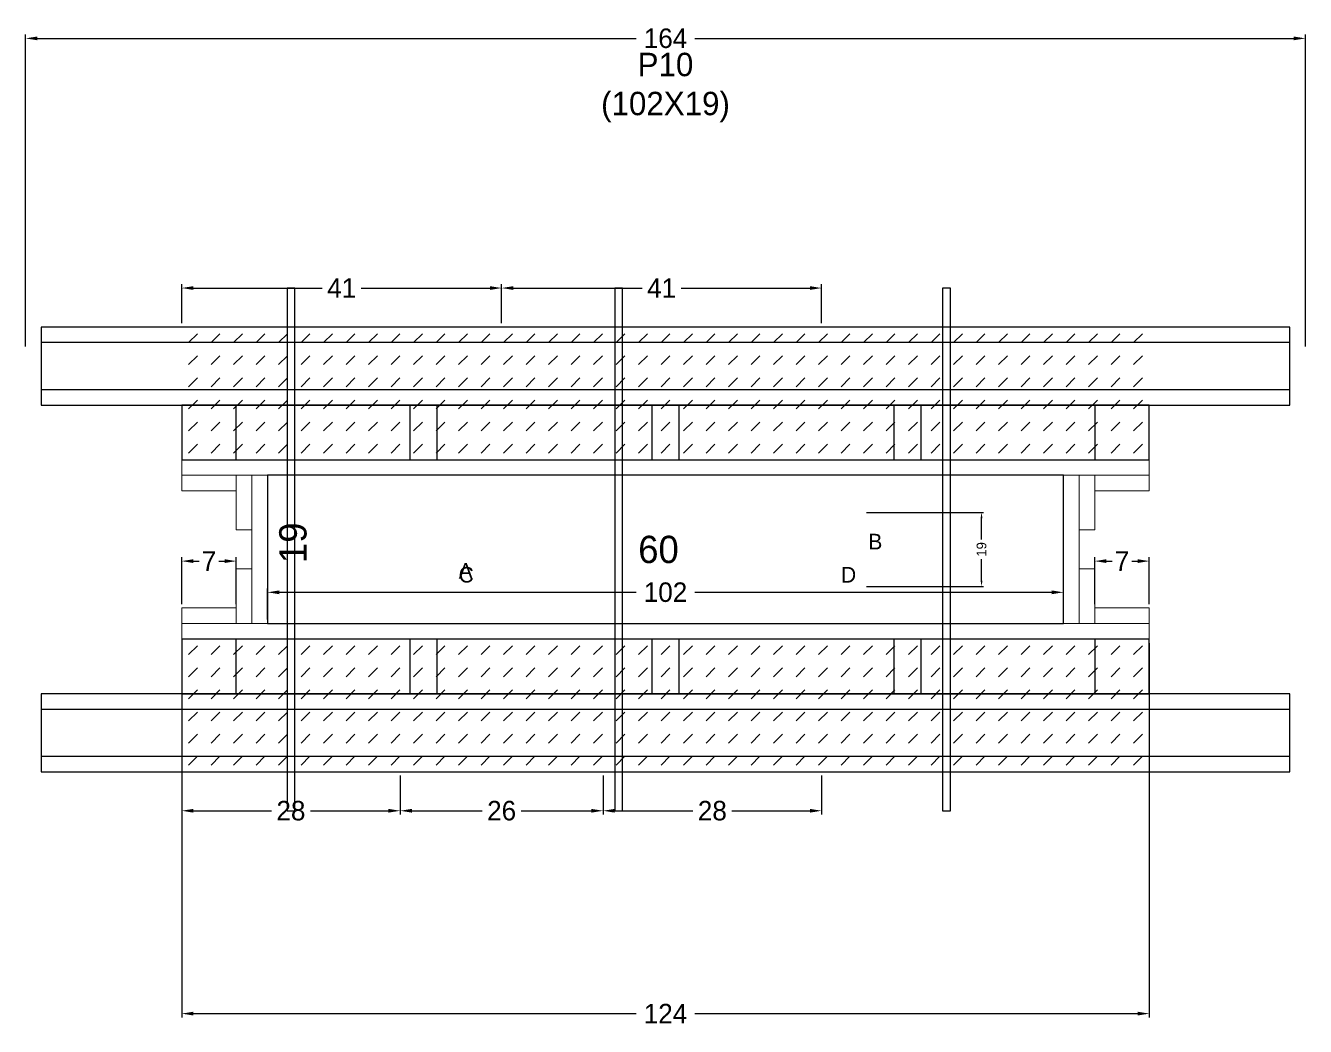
# Model space of a CAD drawing. Header units: centimetres. Extents: x -10500 to 4259, y -421 to 295.
# Drawn here: x -164 to 164, y 17.7 to 274.3 of the extents above; entities that cross this region are included whole.
import ezdxf

# ---------------------------------------------------------------- set-up
doc = ezdxf.new("R2010")
doc.units = ezdxf.units.CM
for name, color, linetype in [('CHAPA', 140, 'Continuous'), ('COTA', 241, 'Continuous'), ('Hachura', 251, 'Continuous'), ('Madeira', 30, 'Continuous'), ('NOMENCLATURA', 7, 'Continuous'), ('Painéis', 200, 'Continuous'), ('Perfil Metálico', 150, 'Continuous'), ('SARRAFO', 251, 'Continuous'), ('TEXTO_GERAL', 7, 'Continuous')]:
    doc.layers.add(name, color=color, linetype=linetype)
doc.dimstyles.new('cotax2', dxfattribs={"dimtxt": 2.5, "dimasz": 1.5, "dimexe": 0.5, "dimexo": 0.5, "dimgap": 0.5, "dimtad": 1, "dimcen": 2.5, "dimazin": 3, "dimtfac": 1, "dimtmove": 0, "dimatfit": 3})

# ---------------------------------------------------------------- blocks, each defined once
blk = doc.blocks.new('_CLOSEDFILLED')
at = {"color": 0, "linetype": 'BYBLOCK'}
blk.add_solid([(-1, 0.16), (0, 0), (-1, -0.16)], dxfattribs=at)
blk = doc.blocks.new('*D14')
for p, q in [((-124, 116), (-124, 20)), ((124, 116), (124, 20)), ((-121, 21), (-7.5, 21)), ((7.5, 21), (121, 21))]:
    blk.add_line(p, q)
at = {"layer": 'Defpoints'}
for p in [(-124, 117), (124, 117), (-124, 21)]:
    blk.add_point(p, dxfattribs=at)
at = {"layer": 'COTA', "xscale": 3, "yscale": 3, "rotation": 180}
blk.add_blockref('_CLOSEDFILLED', (-124, 21), dxfattribs=at)
at = {"layer": 'COTA', "xscale": 3, "yscale": 3}
blk.add_blockref('_CLOSEDFILLED', (124, 21), dxfattribs=at)
at = {"layer": 'COTA', "insert": (0, 21), "char_height": 5, "attachment_point": 5}
blk.add_mtext('124', dxfattribs=at)
blk = doc.blocks.new('*D15')
for p, q in [((-124, 82), (-124, 72)), ((-68, 82), (-68, 72)), ((-121, 73), (-101, 73)), ((-91, 73), (-71, 73))]:
    blk.add_line(p, q)
at = {"layer": 'Defpoints'}
for p in [(-124, 83), (-68, 83), (-124, 73)]:
    blk.add_point(p, dxfattribs=at)
at = {"layer": 'COTA', "xscale": 3, "yscale": 3, "rotation": 180}
blk.add_blockref('_CLOSEDFILLED', (-124, 73), dxfattribs=at)
at = {"layer": 'COTA', "xscale": 3, "yscale": 3}
blk.add_blockref('_CLOSEDFILLED', (-68, 73), dxfattribs=at)
at = {"layer": 'COTA', "insert": (-96, 73), "char_height": 5, "attachment_point": 5}
blk.add_mtext('28', dxfattribs=at)
blk = doc.blocks.new('*D16')
for p, q in [((-68, 82), (-68, 72)), ((-16, 82), (-16, 72)), ((-65, 73), (-47, 73)), ((-37, 73), (-19, 73))]:
    blk.add_line(p, q)
at = {"layer": 'Defpoints'}
for p in [(-68, 83), (-16, 83), (-68, 73)]:
    blk.add_point(p, dxfattribs=at)
at = {"layer": 'COTA', "xscale": 3, "yscale": 3, "rotation": 180}
blk.add_blockref('_CLOSEDFILLED', (-68, 73), dxfattribs=at)
at = {"layer": 'COTA', "xscale": 3, "yscale": 3}
blk.add_blockref('_CLOSEDFILLED', (-16, 73), dxfattribs=at)
at = {"layer": 'COTA', "insert": (-42, 73), "char_height": 5, "attachment_point": 5}
blk.add_mtext('26', dxfattribs=at)
blk = doc.blocks.new('*D17')
for p, q in [((-16, 82), (-16, 72)), ((40, 82), (40, 72)), ((-13, 73), (7, 73)), ((17, 73), (37, 73))]:
    blk.add_line(p, q)
at = {"layer": 'Defpoints'}
for p in [(-16, 83), (40, 83), (-16, 73)]:
    blk.add_point(p, dxfattribs=at)
at = {"layer": 'COTA', "xscale": 3, "yscale": 3, "rotation": 180}
blk.add_blockref('_CLOSEDFILLED', (-16, 73), dxfattribs=at)
at = {"layer": 'COTA', "xscale": 3, "yscale": 3}
blk.add_blockref('_CLOSEDFILLED', (40, 73), dxfattribs=at)
at = {"layer": 'COTA', "insert": (12, 73), "char_height": 5, "attachment_point": 5}
blk.add_mtext('28', dxfattribs=at)
blk = doc.blocks.new('*D18')
for p, q in [((-124, 198), (-124, 208)), ((-121, 207), (-88, 207)), ((-78, 207), (-45, 207)), ((-42, 198), (-42, 208))]:
    blk.add_line(p, q)
at = {"layer": 'Defpoints'}
for p in [(-124, 207), (-124, 197), (-42, 197)]:
    blk.add_point(p, dxfattribs=at)
at = {"layer": 'COTA', "xscale": 3, "yscale": 3, "rotation": 180}
blk.add_blockref('_CLOSEDFILLED', (-124, 207), dxfattribs=at)
at = {"layer": 'COTA', "xscale": 3, "yscale": 3}
blk.add_blockref('_CLOSEDFILLED', (-42, 207), dxfattribs=at)
at = {"layer": 'COTA', "insert": (-83, 207), "char_height": 5, "attachment_point": 5}
blk.add_mtext('41', dxfattribs=at)
blk = doc.blocks.new('*D19')
for p, q in [((-42, 198), (-42, 208)), ((-39, 207), (-6, 207)), ((4, 207), (37, 207)), ((40, 198), (40, 208))]:
    blk.add_line(p, q)
at = {"layer": 'Defpoints'}
for p in [(-42, 207), (-42, 197), (40, 197)]:
    blk.add_point(p, dxfattribs=at)
at = {"layer": 'COTA', "xscale": 3, "yscale": 3, "rotation": 180}
blk.add_blockref('_CLOSEDFILLED', (-42, 207), dxfattribs=at)
at = {"layer": 'COTA', "xscale": 3, "yscale": 3}
blk.add_blockref('_CLOSEDFILLED', (40, 207), dxfattribs=at)
at = {"layer": 'COTA', "insert": (-1, 207), "char_height": 5, "attachment_point": 5}
blk.add_mtext('41', dxfattribs=at)
blk = doc.blocks.new('*D20')
for p, q in [((-102, 122), (-102, 130)), ((-99, 129), (-7.5, 129)), ((7.5, 129), (99, 129)), ((102, 122), (102, 130))]:
    blk.add_line(p, q)
at = {"layer": 'Defpoints'}
for p in [(-102, 129), (-102, 121), (102, 121)]:
    blk.add_point(p, dxfattribs=at)
at = {"layer": 'COTA', "xscale": 3, "yscale": 3, "rotation": 180}
blk.add_blockref('_CLOSEDFILLED', (-102, 129), dxfattribs=at)
at = {"layer": 'COTA', "xscale": 3, "yscale": 3}
blk.add_blockref('_CLOSEDFILLED', (102, 129), dxfattribs=at)
at = {"layer": 'COTA', "insert": (0, 129), "char_height": 5, "attachment_point": 5}
blk.add_mtext('102', dxfattribs=at)
blk = doc.blocks.new('*D21')
for p, q in [((51.5, 149.5), (81.5, 149.5)), ((81, 142.5), (81, 148)), ((81, 132), (81, 137.5)), ((51.5, 130.5), (81.5, 130.5))]:
    blk.add_line(p, q)
at = {"layer": 'Defpoints'}
for p in [(51, 149.5), (51, 130.5), (81, 130.5)]:
    blk.add_point(p, dxfattribs=at)
at = {"layer": 'COTA', "xscale": 1.5, "yscale": 1.5}
for p, rotation in [((81, 149.5), 90), ((81, 130.5), 270)]:
    blk.add_blockref('_CLOSEDFILLED', p, dxfattribs=dict(at, rotation=rotation))
at = {"layer": 'COTA', "insert": (81, 140), "char_height": 2.5, "attachment_point": 5, "rotation": 90}
blk.add_mtext('19', dxfattribs=at)
blk = doc.blocks.new('*D22')
for p, q in [((-124, 126), (-124, 138)), ((-110, 126), (-110, 138)), ((-121, 137), (-119.5, 137)), ((-114.5, 137), (-113, 137))]:
    blk.add_line(p, q)
at = {"layer": 'Defpoints'}
for p in [(-124, 137), (-124, 125), (-110, 125)]:
    blk.add_point(p, dxfattribs=at)
at = {"layer": 'COTA', "xscale": 3, "yscale": 3, "rotation": 180}
blk.add_blockref('_CLOSEDFILLED', (-124, 137), dxfattribs=at)
at = {"layer": 'COTA', "xscale": 3, "yscale": 3}
blk.add_blockref('_CLOSEDFILLED', (-110, 137), dxfattribs=at)
at = {"layer": 'COTA', "insert": (-117, 137), "char_height": 5, "attachment_point": 5}
blk.add_mtext('7', dxfattribs=at)
blk = doc.blocks.new('*D23')
for p, q in [((110, 126), (110, 138)), ((124, 126), (124, 138)), ((113, 137), (114.5, 137)), ((119.5, 137), (121, 137))]:
    blk.add_line(p, q)
at = {"layer": 'Defpoints'}
for p in [(110, 137), (110, 125), (124, 125)]:
    blk.add_point(p, dxfattribs=at)
at = {"layer": 'COTA', "xscale": 3, "yscale": 3, "rotation": 180}
blk.add_blockref('_CLOSEDFILLED', (110, 137), dxfattribs=at)
at = {"layer": 'COTA', "xscale": 3, "yscale": 3}
blk.add_blockref('_CLOSEDFILLED', (124, 137), dxfattribs=at)
at = {"layer": 'COTA', "insert": (117, 137), "char_height": 5, "attachment_point": 5}
blk.add_mtext('7', dxfattribs=at)
blk = doc.blocks.new('*D24')
for p, q in [((-164, 192), (-164, 272)), ((-161, 271), (-7.5, 271)), ((7.5, 271), (161, 271)), ((164, 192), (164, 272))]:
    blk.add_line(p, q)
at = {"layer": 'Defpoints'}
for p in [(-164, 271), (-164, 191), (164, 191)]:
    blk.add_point(p, dxfattribs=at)
at = {"layer": 'cota', "xscale": 3, "yscale": 3, "rotation": 180}
blk.add_blockref('_CLOSEDFILLED', (-164, 271), dxfattribs=at)
at = {"layer": 'cota', "xscale": 3, "yscale": 3}
blk.add_blockref('_CLOSEDFILLED', (164, 271), dxfattribs=at)
at = {"layer": 'cota', "insert": (0, 271), "char_height": 5, "attachment_point": 5}
blk.add_mtext('164', dxfattribs=at)

msp = doc.modelspace()

# ---------------------------------------------------------------- linework, layer by layer
at = {"layer": 'CHAPA', "lineweight": 18}
for points in [[(-124, 159), (124, 159), (124, 163), (-124, 163)], [(-124, 159), (124, 159), (124, 163), (-124, 163)], [(-106, 121), (-102, 121), (-102, 159), (-106, 159)], [(-106, 121), (-102, 121), (-102, 159), (-106, 159)], [(102, 121), (106, 121), (106, 159), (102, 159)], [(102, 121), (106, 121), (106, 159), (102, 159)], [(-124, 117), (124, 117), (124, 121), (-124, 121)], [(-124, 117), (124, 117), (124, 121), (-124, 121)]]:
    msp.add_lwpolyline(points, close=True, dxfattribs=at)
at = {"layer": 'Hachura'}
for p, q in [((-122.25, 193.033), (-119.983, 195.3)), ((-116.482, 193.033), (-114.216, 195.3)), ((-110.715, 193.033), (-108.448, 195.3)), ((-104.947, 193.033), (-102.681, 195.3)), ((-99.18, 193.033), (-96.913, 195.3)), ((-93.412, 193.033), (-91.146, 195.3)), ((-87.645, 193.033), (-85.378, 195.3)), ((-81.878, 193.033), (-79.611, 195.3)), ((-76.11, 193.033), (-73.843, 195.3)), ((-70.343, 193.033), (-68.076, 195.3)), ((-64.575, 193.033), (-62.309, 195.3)), ((-58.808, 193.033), (-56.541, 195.3)), ((-53.04, 193.033), (-50.774, 195.3)), ((-47.273, 193.033), (-45.006, 195.3)), ((-41.505, 193.033), (-39.239, 195.3)), ((-35.738, 193.033), (-33.471, 195.3)), ((-29.971, 193.033), (-27.704, 195.3)), ((-24.203, 193.033), (-21.936, 195.3)), ((-18.436, 193.033), (-16.169, 195.3)), ((-12.668, 193.033), (-10.402, 195.3)), ((-6.901, 193.033), (-4.634, 195.3)), ((-1.133, 193.033), (1.133, 195.3)), ((4.634, 193.033), (6.901, 195.3)), ((10.402, 193.033), (12.668, 195.3)), ((16.169, 193.033), (18.436, 195.3)), ((21.936, 193.033), (24.203, 195.3)), ((27.704, 193.033), (29.971, 195.3)), ((33.471, 193.033), (35.738, 195.3)), ((39.239, 193.033), (41.505, 195.3)), ((45.006, 193.033), (47.273, 195.3)), ((50.774, 193.033), (53.04, 195.3)), ((56.541, 193.033), (58.808, 195.3)), ((62.309, 193.033), (64.575, 195.3)), ((68.076, 193.033), (70.343, 195.3)), ((73.843, 193.033), (76.11, 195.3)), ((79.611, 193.033), (81.878, 195.3)), ((85.378, 193.033), (87.645, 195.3)), ((91.146, 193.033), (93.412, 195.3)), ((96.913, 193.033), (99.18, 195.3)), ((102.681, 193.033), (104.947, 195.3)), ((108.448, 193.033), (110.715, 195.3)), ((114.216, 193.033), (116.482, 195.3)), ((119.983, 193.033), (122.25, 195.3)), ((-122.25, 187.367), (-119.983, 189.633)), ((-116.482, 187.367), (-114.216, 189.633)), ((-110.715, 187.367), (-108.448, 189.633)), ((-104.947, 187.367), (-102.681, 189.633)), ((-99.18, 187.367), (-96.913, 189.633)), ((-93.412, 187.367), (-91.146, 189.633)), ((-87.645, 187.367), (-85.378, 189.633)), ((-81.878, 187.367), (-79.611, 189.633)), ((-76.11, 187.367), (-73.843, 189.633)), ((-70.343, 187.367), (-68.076, 189.633)), ((-64.575, 187.367), (-62.309, 189.633)), ((-58.808, 187.367), (-56.541, 189.633)), ((-53.04, 187.367), (-50.774, 189.633)), ((-47.273, 187.367), (-45.006, 189.633)), ((-41.505, 187.367), (-39.239, 189.633)), ((-35.738, 187.367), (-33.471, 189.633)), ((-29.971, 187.367), (-27.704, 189.633)), ((-24.203, 187.367), (-21.936, 189.633)), ((-18.436, 187.367), (-16.169, 189.633)), ((-12.668, 187.367), (-10.402, 189.633)), ((-6.901, 187.367), (-4.634, 189.633)), ((-1.133, 187.367), (1.133, 189.633)), ((4.634, 187.367), (6.901, 189.633)), ((10.402, 187.367), (12.668, 189.633)), ((16.169, 187.367), (18.436, 189.633)), ((21.936, 187.367), (24.203, 189.633)), ((27.704, 187.367), (29.971, 189.633)), ((33.471, 187.367), (35.738, 189.633)), ((39.239, 187.367), (41.505, 189.633)), ((45.006, 187.367), (47.273, 189.633)), ((50.774, 187.367), (53.04, 189.633)), ((56.541, 187.367), (58.808, 189.633)), ((62.309, 187.367), (64.575, 189.633)), ((68.076, 187.367), (70.343, 189.633)), ((73.843, 187.367), (76.11, 189.633)), ((79.611, 187.367), (81.878, 189.633)), ((85.378, 187.367), (87.645, 189.633)), ((91.146, 187.367), (93.412, 189.633)), ((96.913, 187.367), (99.18, 189.633)), ((102.681, 187.367), (104.947, 189.633)), ((108.448, 187.367), (110.715, 189.633)), ((114.216, 187.367), (116.482, 189.633)), ((119.983, 187.367), (122.25, 189.633)), ((-122.25, 181.7), (-119.983, 183.967)), ((-116.482, 181.7), (-114.216, 183.967)), ((-110.715, 181.7), (-108.448, 183.967)), ((-104.947, 181.7), (-102.681, 183.967)), ((-99.18, 181.7), (-96.913, 183.967)), ((-93.412, 181.7), (-91.146, 183.967)), ((-87.645, 181.7), (-85.378, 183.967)), ((-81.878, 181.7), (-79.611, 183.967)), ((-76.11, 181.7), (-73.843, 183.967)), ((-70.343, 181.7), (-68.076, 183.967)), ((-64.575, 181.7), (-62.309, 183.967)), ((-58.808, 181.7), (-56.541, 183.967)), ((-53.04, 181.7), (-50.774, 183.967)), ((-47.273, 181.7), (-45.006, 183.967)), ((-41.505, 181.7), (-39.239, 183.967)), ((-35.738, 181.7), (-33.471, 183.967)), ((-29.971, 181.7), (-27.704, 183.967)), ((-24.203, 181.7), (-21.936, 183.967)), ((-18.436, 181.7), (-16.169, 183.967)), ((-12.668, 181.7), (-10.402, 183.967)), ((-6.901, 181.7), (-4.634, 183.967)), ((-1.133, 181.7), (1.133, 183.967)), ((4.634, 181.7), (6.901, 183.967)), ((10.402, 181.7), (12.668, 183.967)), ((16.169, 181.7), (18.436, 183.967)), ((21.936, 181.7), (24.203, 183.967)), ((27.704, 181.7), (29.971, 183.967)), ((33.471, 181.7), (35.738, 183.967)), ((39.239, 181.7), (41.505, 183.967)), ((45.006, 181.7), (47.273, 183.967)), ((50.774, 181.7), (53.04, 183.967)), ((56.541, 181.7), (58.808, 183.967)), ((62.309, 181.7), (64.575, 183.967)), ((68.076, 181.7), (70.343, 183.967)), ((73.843, 181.7), (76.11, 183.967)), ((79.611, 181.7), (81.878, 183.967)), ((85.378, 181.7), (87.645, 183.967)), ((91.146, 181.7), (93.412, 183.967)), ((96.913, 181.7), (99.18, 183.967)), ((102.681, 181.7), (104.947, 183.967)), ((108.448, 181.7), (110.715, 183.967)), ((114.216, 181.7), (116.482, 183.967)), ((119.983, 181.7), (122.25, 183.967)), ((-122.25, 176.033), (-119.983, 178.3)), ((-116.482, 176.033), (-114.216, 178.3)), ((-110.715, 176.033), (-108.448, 178.3)), ((-104.947, 176.033), (-102.681, 178.3)), ((-99.18, 176.033), (-96.913, 178.3)), ((-93.412, 176.033), (-91.146, 178.3)), ((-87.645, 176.033), (-85.378, 178.3)), ((-81.878, 176.033), (-79.611, 178.3)), ((-76.11, 176.033), (-73.843, 178.3)), ((-70.343, 176.033), (-68.076, 178.3)), ((-64.575, 176.033), (-62.309, 178.3)), ((-58.808, 176.033), (-56.541, 178.3)), ((-53.04, 176.033), (-50.774, 178.3)), ((-47.273, 176.033), (-45.006, 178.3)), ((-41.505, 176.033), (-39.239, 178.3)), ((-35.738, 176.033), (-33.471, 178.3)), ((-29.971, 176.033), (-27.704, 178.3)), ((-24.203, 176.033), (-21.936, 178.3)), ((-18.436, 176.033), (-16.169, 178.3)), ((-12.668, 176.033), (-10.402, 178.3)), ((-6.901, 176.033), (-4.634, 178.3)), ((-1.133, 176.033), (1.133, 178.3)), ((4.634, 176.033), (6.901, 178.3)), ((10.402, 176.033), (12.668, 178.3)), ((16.169, 176.033), (18.436, 178.3)), ((21.936, 176.033), (24.203, 178.3)), ((27.704, 176.033), (29.971, 178.3)), ((33.471, 176.033), (35.738, 178.3)), ((39.239, 176.033), (41.505, 178.3)), ((45.006, 176.033), (47.273, 178.3)), ((50.774, 176.033), (53.04, 178.3)), ((56.541, 176.033), (58.808, 178.3)), ((62.309, 176.033), (64.575, 178.3)), ((68.076, 176.033), (70.343, 178.3)), ((73.843, 176.033), (76.11, 178.3)), ((79.611, 176.033), (81.878, 178.3)), ((85.378, 176.033), (87.645, 178.3)), ((91.146, 176.033), (93.412, 178.3)), ((96.913, 176.033), (99.18, 178.3)), ((102.681, 176.033), (104.947, 178.3)), ((108.448, 176.033), (110.715, 178.3)), ((114.216, 176.033), (116.482, 178.3)), ((119.983, 176.033), (122.25, 178.3)), ((-122.25, 170.367), (-119.983, 172.633)), ((-116.482, 170.367), (-114.216, 172.633)), ((-110.715, 170.367), (-108.448, 172.633)), ((-104.947, 170.367), (-102.681, 172.633)), ((-99.18, 170.367), (-96.913, 172.633)), ((-93.412, 170.367), (-91.146, 172.633)), ((-87.645, 170.367), (-85.378, 172.633)), ((-81.878, 170.367), (-79.611, 172.633)), ((-76.11, 170.367), (-73.843, 172.633)), ((-70.343, 170.367), (-68.076, 172.633)), ((-64.575, 170.367), (-62.309, 172.633)), ((-58.808, 170.367), (-56.541, 172.633)), ((-53.04, 170.367), (-50.774, 172.633)), ((-47.273, 170.367), (-45.006, 172.633)), ((-41.505, 170.367), (-39.239, 172.633)), ((-35.738, 170.367), (-33.471, 172.633)), ((-29.971, 170.367), (-27.704, 172.633)), ((-24.203, 170.367), (-21.936, 172.633)), ((-18.436, 170.367), (-16.169, 172.633)), ((-12.668, 170.367), (-10.402, 172.633)), ((-6.901, 170.367), (-4.634, 172.633)), ((-1.133, 170.367), (1.133, 172.633)), ((4.634, 170.367), (6.901, 172.633)), ((10.402, 170.367), (12.668, 172.633)), ((16.169, 170.367), (18.436, 172.633)), ((21.936, 170.367), (24.203, 172.633)), ((27.704, 170.367), (29.971, 172.633)), ((33.471, 170.367), (35.738, 172.633)), ((39.239, 170.367), (41.505, 172.633)), ((45.006, 170.367), (47.273, 172.633)), ((50.774, 170.367), (53.04, 172.633)), ((56.541, 170.367), (58.808, 172.633)), ((62.309, 170.367), (64.575, 172.633)), ((68.076, 170.367), (70.343, 172.633)), ((73.843, 170.367), (76.11, 172.633)), ((79.611, 170.367), (81.878, 172.633)), ((85.378, 170.367), (87.645, 172.633)), ((91.146, 170.367), (93.412, 172.633)), ((96.913, 170.367), (99.18, 172.633)), ((102.681, 170.367), (104.947, 172.633)), ((108.448, 170.367), (110.715, 172.633)), ((114.216, 170.367), (116.482, 172.633)), ((119.983, 170.367), (122.25, 172.633)), ((-122.25, 164.7), (-119.983, 166.967)), ((-116.482, 164.7), (-114.216, 166.967)), ((-110.715, 164.7), (-108.448, 166.967)), ((-104.947, 164.7), (-102.681, 166.967)), ((-99.18, 164.7), (-96.913, 166.967)), ((-93.412, 164.7), (-91.146, 166.967)), ((-87.645, 164.7), (-85.378, 166.967)), ((-81.878, 164.7), (-79.611, 166.967)), ((-76.11, 164.7), (-73.843, 166.967)), ((-70.343, 164.7), (-68.076, 166.967)), ((-64.575, 164.7), (-62.309, 166.967)), ((-58.808, 164.7), (-56.541, 166.967)), ((-53.04, 164.7), (-50.774, 166.967)), ((-47.273, 164.7), (-45.006, 166.967)), ((-41.505, 164.7), (-39.239, 166.967)), ((-35.738, 164.7), (-33.471, 166.967)), ((-29.971, 164.7), (-27.704, 166.967)), ((-24.203, 164.7), (-21.936, 166.967)), ((-18.436, 164.7), (-16.169, 166.967)), ((-12.668, 164.7), (-10.402, 166.967)), ((-6.901, 164.7), (-4.634, 166.967)), ((-1.133, 164.7), (1.133, 166.967)), ((4.634, 164.7), (6.901, 166.967)), ((10.402, 164.7), (12.668, 166.967)), ((16.169, 164.7), (18.436, 166.967)), ((21.936, 164.7), (24.203, 166.967)), ((27.704, 164.7), (29.971, 166.967)), ((33.471, 164.7), (35.738, 166.967)), ((39.239, 164.7), (41.505, 166.967)), ((45.006, 164.7), (47.273, 166.967)), ((50.774, 164.7), (53.04, 166.967)), ((56.541, 164.7), (58.808, 166.967)), ((62.309, 164.7), (64.575, 166.967)), ((68.076, 164.7), (70.343, 166.967)), ((73.843, 164.7), (76.11, 166.967)), ((79.611, 164.7), (81.878, 166.967)), ((85.378, 164.7), (87.645, 166.967)), ((91.146, 164.7), (93.412, 166.967)), ((96.913, 164.7), (99.18, 166.967)), ((102.681, 164.7), (104.947, 166.967)), ((108.448, 164.7), (110.715, 166.967)), ((114.216, 164.7), (116.482, 166.967)), ((119.983, 164.7), (122.25, 166.967)), ((-122.25, 113.033), (-119.983, 115.3)), ((-116.482, 113.033), (-114.216, 115.3)), ((-110.715, 113.033), (-108.448, 115.3)), ((-104.947, 113.033), (-102.681, 115.3)), ((-99.18, 113.033), (-96.913, 115.3)), ((-93.412, 113.033), (-91.146, 115.3)), ((-87.645, 113.033), (-85.378, 115.3)), ((-81.878, 113.033), (-79.611, 115.3)), ((-76.11, 113.033), (-73.843, 115.3)), ((-70.343, 113.033), (-68.076, 115.3)), ((-64.575, 113.033), (-62.309, 115.3)), ((-58.808, 113.033), (-56.541, 115.3)), ((-53.04, 113.033), (-50.774, 115.3)), ((-47.273, 113.033), (-45.006, 115.3)), ((-41.505, 113.033), (-39.239, 115.3)), ((-35.738, 113.033), (-33.471, 115.3)), ((-29.971, 113.033), (-27.704, 115.3)), ((-24.203, 113.033), (-21.936, 115.3)), ((-18.436, 113.033), (-16.169, 115.3)), ((-12.668, 113.033), (-10.402, 115.3)), ((-6.901, 113.033), (-4.634, 115.3)), ((-1.133, 113.033), (1.133, 115.3)), ((4.634, 113.033), (6.901, 115.3)), ((10.402, 113.033), (12.668, 115.3)), ((16.169, 113.033), (18.436, 115.3)), ((21.936, 113.033), (24.203, 115.3)), ((27.704, 113.033), (29.971, 115.3)), ((33.471, 113.033), (35.738, 115.3)), ((39.239, 113.033), (41.505, 115.3)), ((45.006, 113.033), (47.273, 115.3)), ((50.774, 113.033), (53.04, 115.3)), ((56.541, 113.033), (58.808, 115.3)), ((62.309, 113.033), (64.575, 115.3)), ((68.076, 113.033), (70.343, 115.3)), ((73.843, 113.033), (76.11, 115.3)), ((79.611, 113.033), (81.878, 115.3)), ((85.378, 113.033), (87.645, 115.3)), ((91.146, 113.033), (93.412, 115.3)), ((96.913, 113.033), (99.18, 115.3)), ((102.681, 113.033), (104.947, 115.3)), ((108.448, 113.033), (110.715, 115.3)), ((114.216, 113.033), (116.482, 115.3)), ((119.983, 113.033), (122.25, 115.3)), ((-122.25, 107.367), (-119.983, 109.633)), ((-116.482, 107.367), (-114.216, 109.633)), ((-110.715, 107.367), (-108.448, 109.633)), ((-104.947, 107.367), (-102.681, 109.633)), ((-99.18, 107.367), (-96.913, 109.633)), ((-93.412, 107.367), (-91.146, 109.633)), ((-87.645, 107.367), (-85.378, 109.633)), ((-81.878, 107.367), (-79.611, 109.633)), ((-76.11, 107.367), (-73.843, 109.633)), ((-70.343, 107.367), (-68.076, 109.633)), ((-64.575, 107.367), (-62.309, 109.633)), ((-58.808, 107.367), (-56.541, 109.633)), ((-53.04, 107.367), (-50.774, 109.633)), ((-47.273, 107.367), (-45.006, 109.633)), ((-41.505, 107.367), (-39.239, 109.633)), ((-35.738, 107.367), (-33.471, 109.633)), ((-29.971, 107.367), (-27.704, 109.633)), ((-24.203, 107.367), (-21.936, 109.633)), ((-18.436, 107.367), (-16.169, 109.633)), ((-12.668, 107.367), (-10.402, 109.633)), ((-6.901, 107.367), (-4.634, 109.633)), ((-1.133, 107.367), (1.133, 109.633)), ((4.634, 107.367), (6.901, 109.633)), ((10.402, 107.367), (12.668, 109.633)), ((16.169, 107.367), (18.436, 109.633)), ((21.936, 107.367), (24.203, 109.633)), ((27.704, 107.367), (29.971, 109.633)), ((33.471, 107.367), (35.738, 109.633)), ((39.239, 107.367), (41.505, 109.633)), ((45.006, 107.367), (47.273, 109.633)), ((50.774, 107.367), (53.04, 109.633)), ((56.541, 107.367), (58.808, 109.633)), ((62.309, 107.367), (64.575, 109.633)), ((68.076, 107.367), (70.343, 109.633)), ((73.843, 107.367), (76.11, 109.633)), ((79.611, 107.367), (81.878, 109.633)), ((85.378, 107.367), (87.645, 109.633)), ((91.146, 107.367), (93.412, 109.633)), ((96.913, 107.367), (99.18, 109.633)), ((102.681, 107.367), (104.947, 109.633)), ((108.448, 107.367), (110.715, 109.633)), ((114.216, 107.367), (116.482, 109.633)), ((119.983, 107.367), (122.25, 109.633)), ((-122.25, 101.7), (-119.983, 103.967)), ((-116.482, 101.7), (-114.216, 103.967)), ((-110.715, 101.7), (-108.448, 103.967)), ((-104.947, 101.7), (-102.681, 103.967)), ((-99.18, 101.7), (-96.913, 103.967)), ((-93.412, 101.7), (-91.146, 103.967)), ((-87.645, 101.7), (-85.378, 103.967)), ((-81.878, 101.7), (-79.611, 103.967)), ((-76.11, 101.7), (-73.843, 103.967)), ((-70.343, 101.7), (-68.076, 103.967)), ((-64.575, 101.7), (-62.309, 103.967)), ((-58.808, 101.7), (-56.541, 103.967)), ((-53.04, 101.7), (-50.774, 103.967)), ((-47.273, 101.7), (-45.006, 103.967)), ((-41.505, 101.7), (-39.239, 103.967)), ((-35.738, 101.7), (-33.471, 103.967)), ((-29.971, 101.7), (-27.704, 103.967)), ((-24.203, 101.7), (-21.936, 103.967)), ((-18.436, 101.7), (-16.169, 103.967)), ((-12.668, 101.7), (-10.402, 103.967)), ((-6.901, 101.7), (-4.634, 103.967)), ((-1.133, 101.7), (1.133, 103.967)), ((4.634, 101.7), (6.901, 103.967)), ((10.402, 101.7), (12.668, 103.967)), ((16.169, 101.7), (18.436, 103.967)), ((21.936, 101.7), (24.203, 103.967)), ((27.704, 101.7), (29.971, 103.967)), ((33.471, 101.7), (35.738, 103.967)), ((39.239, 101.7), (41.505, 103.967)), ((45.006, 101.7), (47.273, 103.967)), ((50.774, 101.7), (53.04, 103.967)), ((56.541, 101.7), (58.808, 103.967)), ((62.309, 101.7), (64.575, 103.967)), ((68.076, 101.7), (70.343, 103.967)), ((73.843, 101.7), (76.11, 103.967)), ((79.611, 101.7), (81.878, 103.967)), ((85.378, 101.7), (87.645, 103.967)), ((91.146, 101.7), (93.412, 103.967)), ((96.913, 101.7), (99.18, 103.967)), ((102.681, 101.7), (104.947, 103.967)), ((108.448, 101.7), (110.715, 103.967)), ((114.216, 101.7), (116.482, 103.967)), ((119.983, 101.7), (122.25, 103.967)), ((-122.25, 96.033), (-119.983, 98.3)), ((-116.482, 96.033), (-114.216, 98.3)), ((-110.715, 96.033), (-108.448, 98.3)), ((-104.947, 96.033), (-102.681, 98.3)), ((-99.18, 96.033), (-96.913, 98.3)), ((-93.412, 96.033), (-91.146, 98.3)), ((-87.645, 96.033), (-85.378, 98.3)), ((-81.878, 96.033), (-79.611, 98.3)), ((-76.11, 96.033), (-73.843, 98.3)), ((-70.343, 96.033), (-68.076, 98.3)), ((-64.575, 96.033), (-62.309, 98.3)), ((-58.808, 96.033), (-56.541, 98.3)), ((-53.04, 96.033), (-50.774, 98.3)), ((-47.273, 96.033), (-45.006, 98.3)), ((-41.505, 96.033), (-39.239, 98.3)), ((-35.738, 96.033), (-33.471, 98.3)), ((-29.971, 96.033), (-27.704, 98.3)), ((-24.203, 96.033), (-21.936, 98.3)), ((-18.436, 96.033), (-16.169, 98.3)), ((-12.668, 96.033), (-10.402, 98.3)), ((-6.901, 96.033), (-4.634, 98.3)), ((-1.133, 96.033), (1.133, 98.3)), ((4.634, 96.033), (6.901, 98.3)), ((10.402, 96.033), (12.668, 98.3)), ((16.169, 96.033), (18.436, 98.3)), ((21.936, 96.033), (24.203, 98.3)), ((27.704, 96.033), (29.971, 98.3)), ((33.471, 96.033), (35.738, 98.3)), ((39.239, 96.033), (41.505, 98.3)), ((45.006, 96.033), (47.273, 98.3)), ((50.774, 96.033), (53.04, 98.3)), ((56.541, 96.033), (58.808, 98.3)), ((62.309, 96.033), (64.575, 98.3)), ((68.076, 96.033), (70.343, 98.3)), ((73.843, 96.033), (76.11, 98.3)), ((79.611, 96.033), (81.878, 98.3)), ((85.378, 96.033), (87.645, 98.3)), ((91.146, 96.033), (93.412, 98.3)), ((96.913, 96.033), (99.18, 98.3)), ((102.681, 96.033), (104.947, 98.3)), ((108.448, 96.033), (110.715, 98.3)), ((114.216, 96.033), (116.482, 98.3)), ((119.983, 96.033), (122.25, 98.3)), ((-122.25, 90.367), (-119.983, 92.633)), ((-116.482, 90.367), (-114.216, 92.633)), ((-110.715, 90.367), (-108.448, 92.633)), ((-104.947, 90.367), (-102.681, 92.633)), ((-99.18, 90.367), (-96.913, 92.633)), ((-93.412, 90.367), (-91.146, 92.633)), ((-87.645, 90.367), (-85.378, 92.633)), ((-81.878, 90.367), (-79.611, 92.633)), ((-76.11, 90.367), (-73.843, 92.633)), ((-70.343, 90.367), (-68.076, 92.633)), ((-64.575, 90.367), (-62.309, 92.633)), ((-58.808, 90.367), (-56.541, 92.633)), ((-53.04, 90.367), (-50.774, 92.633)), ((-47.273, 90.367), (-45.006, 92.633)), ((-41.505, 90.367), (-39.239, 92.633)), ((-35.738, 90.367), (-33.471, 92.633)), ((-29.971, 90.367), (-27.704, 92.633)), ((-24.203, 90.367), (-21.936, 92.633)), ((-18.436, 90.367), (-16.169, 92.633)), ((-12.668, 90.367), (-10.402, 92.633)), ((-6.901, 90.367), (-4.634, 92.633)), ((-1.133, 90.367), (1.133, 92.633)), ((4.634, 90.367), (6.901, 92.633)), ((10.402, 90.367), (12.668, 92.633)), ((16.169, 90.367), (18.436, 92.633)), ((21.936, 90.367), (24.203, 92.633)), ((27.704, 90.367), (29.971, 92.633)), ((33.471, 90.367), (35.738, 92.633)), ((39.239, 90.367), (41.505, 92.633)), ((45.006, 90.367), (47.273, 92.633)), ((50.774, 90.367), (53.04, 92.633)), ((56.541, 90.367), (58.808, 92.633)), ((62.309, 90.367), (64.575, 92.633)), ((68.076, 90.367), (70.343, 92.633)), ((73.843, 90.367), (76.11, 92.633)), ((79.611, 90.367), (81.878, 92.633)), ((85.378, 90.367), (87.645, 92.633)), ((91.146, 90.367), (93.412, 92.633)), ((96.913, 90.367), (99.18, 92.633)), ((102.681, 90.367), (104.947, 92.633)), ((108.448, 90.367), (110.715, 92.633)), ((114.216, 90.367), (116.482, 92.633)), ((119.983, 90.367), (122.25, 92.633)), ((-122.25, 84.7), (-119.983, 86.967)), ((-116.482, 84.7), (-114.216, 86.967)), ((-110.715, 84.7), (-108.448, 86.967)), ((-104.947, 84.7), (-102.681, 86.967)), ((-99.18, 84.7), (-96.913, 86.967)), ((-93.412, 84.7), (-91.146, 86.967)), ((-87.645, 84.7), (-85.378, 86.967)), ((-81.878, 84.7), (-79.611, 86.967)), ((-76.11, 84.7), (-73.843, 86.967)), ((-70.343, 84.7), (-68.076, 86.967)), ((-64.575, 84.7), (-62.309, 86.967)), ((-58.808, 84.7), (-56.541, 86.967)), ((-53.04, 84.7), (-50.774, 86.967)), ((-47.273, 84.7), (-45.006, 86.967)), ((-41.505, 84.7), (-39.239, 86.967)), ((-35.738, 84.7), (-33.471, 86.967)), ((-29.971, 84.7), (-27.704, 86.967)), ((-24.203, 84.7), (-21.936, 86.967)), ((-18.436, 84.7), (-16.169, 86.967)), ((-12.668, 84.7), (-10.402, 86.967)), ((-6.901, 84.7), (-4.634, 86.967)), ((-1.133, 84.7), (1.133, 86.967)), ((4.634, 84.7), (6.901, 86.967)), ((10.402, 84.7), (12.668, 86.967)), ((16.169, 84.7), (18.436, 86.967)), ((21.936, 84.7), (24.203, 86.967)), ((27.704, 84.7), (29.971, 86.967)), ((33.471, 84.7), (35.738, 86.967)), ((39.239, 84.7), (41.505, 86.967)), ((45.006, 84.7), (47.273, 86.967)), ((50.774, 84.7), (53.04, 86.967)), ((56.541, 84.7), (58.808, 86.967)), ((62.309, 84.7), (64.575, 86.967)), ((68.076, 84.7), (70.343, 86.967)), ((73.843, 84.7), (76.11, 86.967)), ((79.611, 84.7), (81.878, 86.967)), ((85.378, 84.7), (87.645, 86.967)), ((91.146, 84.7), (93.412, 86.967)), ((96.913, 84.7), (99.18, 86.967)), ((102.681, 84.7), (104.947, 86.967)), ((108.448, 84.7), (110.715, 86.967)), ((114.216, 84.7), (116.482, 86.967)), ((119.983, 84.7), (122.25, 86.967))]:
    msp.add_line(p, q, dxfattribs=at)
for points in [[(-97, 73), (-95, 73), (-95, 207), (-97, 207)], [(-13, 73), (-11, 73), (-11, 207), (-13, 207)], [(71, 73), (73, 73), (73, 207), (71, 207)]]:
    msp.add_lwpolyline(points, close=True, dxfattribs=at)
at = {"layer": 'Madeira', "color": 126}
for points in [[(-124, 163), (124, 163), (124, 177), (-124, 177)], [(-124, 163), (-110, 163), (-110, 177), (-124, 177)], [(-65.5, 163), (-58.5, 163), (-58.5, 177), (-65.5, 177)], [(-3.5, 163), (3.5, 163), (3.5, 177), (-3.5, 177)], [(58.5, 163), (65.5, 163), (65.5, 177), (58.5, 177)], [(110, 163), (124, 163), (124, 177), (110, 177)], [(-124, 103), (124, 103), (124, 117), (-124, 117)], [(-124, 103), (-110, 103), (-110, 117), (-124, 117)], [(-65.5, 103), (-58.5, 103), (-58.5, 117), (-65.5, 117)], [(-3.5, 103), (3.5, 103), (3.5, 117), (-3.5, 117)], [(58.5, 103), (65.5, 103), (65.5, 117), (58.5, 117)], [(110, 103), (124, 103), (124, 117), (110, 117)]]:
    msp.add_lwpolyline(points, close=True, dxfattribs=at)
at = {"layer": 'Painéis'}
msp.add_lwpolyline([(-102, 121), (102, 121), (102, 159), (-102, 159)], close=True, dxfattribs=at)
at = {"layer": 'Perfil Metálico', "color": 224}
for points in [[(-160, 177), (160, 177), (160, 197), (-160, 197)], [(-160, 181), (160, 181), (160, 193), (-160, 193)], [(-160, 83), (160, 83), (160, 103), (-160, 103)], [(-160, 87), (160, 87), (160, 99), (-160, 99)]]:
    msp.add_lwpolyline(points, close=True, dxfattribs=at)
at = {"layer": 'SARRAFO', "color": 251, "lineweight": 13}
for points in [[(-124, 155), (-110, 155), (-110, 159), (-124, 159)], [(-110, 145), (-106, 145), (-106, 159), (-110, 159)], [(106, 145), (110, 145), (110, 159), (106, 159)], [(110, 155), (124, 155), (124, 159), (110, 159)], [(-110, 121), (-106, 121), (-106, 135), (-110, 135)], [(106, 121), (110, 121), (110, 135), (106, 135)], [(-124, 121), (-110, 121), (-110, 125), (-124, 125)], [(110, 121), (124, 121), (124, 125), (110, 125)]]:
    msp.add_lwpolyline(points, close=True, dxfattribs=at)

# ---------------------------------------------------------------- texts
at = {"layer": 'COTA'}
msp.add_text('19', height=7, rotation=90, dxfattribs=at).set_placement((-92, 136.5))
msp.add_text('60', height=7, dxfattribs=at).set_placement((-7, 136.5))
at = {"layer": 'NOMENCLATURA', "insert": (0, 249.5), "char_height": 6, "attachment_point": 8}
msp.add_mtext('P10\\P(102X19)', dxfattribs=at)
at = {"layer": 'TEXTO_GERAL'}
for s, p in [('B', (52, 140)), ('A', (-53, 132.5)), ('C', (-53, 131.5)), ('D', (45, 131.5))]:
    msp.add_text(s, height=4, dxfattribs=at).set_placement(p)

# ---------------------------------------------------------------- dimensions: what is measured, and where the dimension line sits
at = {"layer": 'cota'}
dim = msp.add_linear_dim(base=(-164, 271), p1=(-164, 191), p2=(164, 191), dimstyle='cotax2', dxfattribs=at)
dim.commit()
dim.dimension.update_dxf_attribs({"geometry": '*D24', "text_midpoint": (0, 271)})
at = {"layer": 'COTA'}
for base, p1, p2, picture, middle in [((-124, 207), (-124, 197), (-42, 197), '*D18', (-83, 207)), ((-42, 207), (-42, 197), (40, 197), '*D19', (-1, 207)), ((-124, 137), (-124, 125), (-110, 125), '*D22', (-117, 137)), ((110, 137), (110, 125), (124, 125), '*D23', (117, 137)), ((-102, 129), (-102, 121), (102, 121), '*D20', (0, 129)), ((-124, 21), (-124, 117), (124, 117), '*D14', (0, 21)), ((-124, 73), (-124, 83), (-68, 83), '*D15', (-96, 73)), ((-68, 73), (-68, 83), (-16, 83), '*D16', (-42, 73)), ((-16, 73), (-16, 83), (40, 83), '*D17', (12, 73))]:
    dim = msp.add_linear_dim(base=base, p1=p1, p2=p2, dimstyle='cotax2', dxfattribs=at)
    dim.commit()
    dim.dimension.update_dxf_attribs({"geometry": picture, "text_midpoint": middle})
dim = msp.add_linear_dim(base=(81, 130.5), p1=(51, 130.5), p2=(51, 149.5), angle=90, dimstyle='cotax2', dxfattribs=at)
dim.commit()
dim.dimension.update_dxf_attribs({"geometry": '*D21', "text_midpoint": (81, 140)})

doc.saveas('drawing.dxf')
